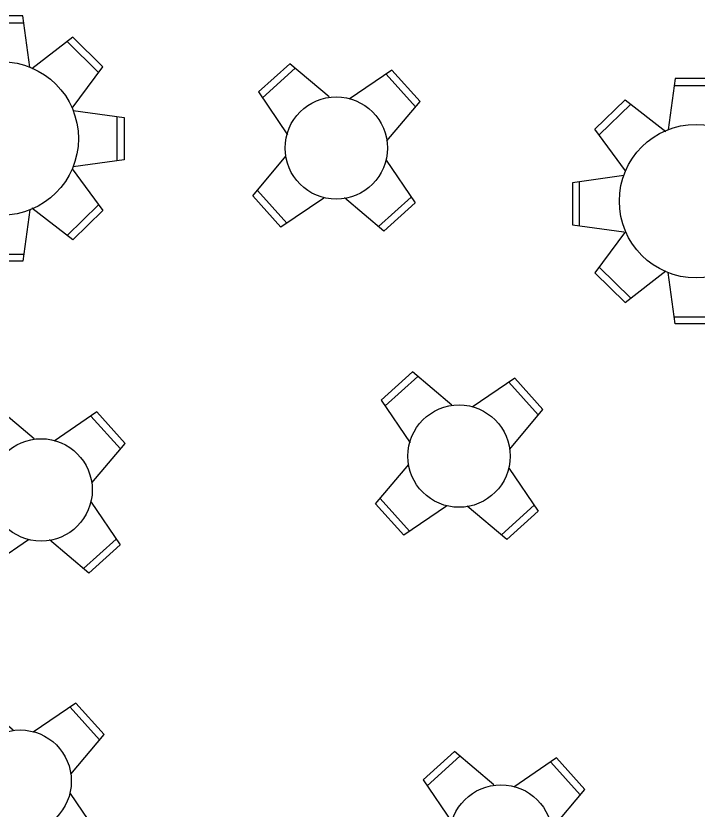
# Model space of a CAD drawing. Header units: inches. Extents: x 478327 to 492265, y -26791 to -22136.
# Drawn here: x 482104.6 to 482404.7, y -25762.1 to -25413 of the extents above; entities that cross this region are included whole.
import ezdxf

# ---------------------------------------------------------------- set-up
doc = ezdxf.new("R2010")
doc.units = ezdxf.units.IN
doc.header["$MEASUREMENT"] = 0
doc.layers.add('furniture', color=201, linetype='Continuous')
doc.layers.add('S_COULMN', color=7, linetype='Continuous')

# ---------------------------------------------------------------- blocks, each defined once
blk = doc.blocks.new('A$C15473981')
at = {"layer": 'furniture'}
for p, q in [((-0.2055, 1.198), (-0.2743, 0.698)), ((0.207, 1.198), (-0.2055, 1.198)), ((0.2757, 0.698), (0.207, 1.198)), ((-0.2141, 1.1293), (0.2155, 1.1293)), ((-0.989, 0.7018), (-0.6936, 0.9898)), ((-0.6394, 0.9465), (-0.9471, 0.6466)), ((-0.6936, 0.9898), (-0.2953, 0.6797)), ((0.6936, 0.9898), (0.2953, 0.6797)), ((0.6394, 0.9465), (0.9471, 0.6466)), ((0.989, 0.7018), (0.6936, 0.9898)), ((-0.6892, 0.2958), (-0.989, 0.7018)), ((0.6892, 0.2958), (0.989, 0.7018)), ((-0.7075, 0.249), (-1.2075, 0.1802)), ((0.6971, 0.2733), (1.1971, 0.2046)), ((-1.2075, 0.1802), (-1.2075, -0.2323)), ((-1.1387, -0.2409), (-1.1387, 0.1888)), ((1.1283, -0.2165), (1.1283, 0.2132)), ((1.1971, 0.2046), (1.1971, -0.2079)), ((-1.2075, -0.2323), (-0.7075, -0.301)), ((1.1971, -0.2079), (0.6971, -0.2767)), ((-0.6892, -0.2958), (-0.989, -0.7018)), ((0.6892, -0.2958), (0.989, -0.7018)), ((-0.6394, -0.9465), (-0.9471, -0.6466)), ((-0.6936, -0.9898), (-0.2953, -0.6797)), ((-0.2055, -1.198), (-0.2743, -0.698)), ((0.2757, -0.698), (0.207, -1.198)), ((0.6936, -0.9898), (0.2953, -0.6797)), ((0.6394, -0.9465), (0.9471, -0.6466)), ((-0.989, -0.7018), (-0.6936, -0.9898)), ((0.989, -0.7018), (0.6936, -0.9898)), ((-0.2141, -1.1293), (0.2155, -1.1293)), ((0.207, -1.198), (-0.2055, -1.198))]:
    blk.add_line(p, q, dxfattribs=at)
at = {"layer": 'S_COULMN'}
blk.add_circle((0, 0), 0.75, dxfattribs=at)
blk = doc.blocks.new('A$C116E3A92')
at = {"layer": 'furniture'}
for p, q in [((-0.7909, 0.3919), (-1.0826, 0.1002)), ((-0.3887, 0.0869), (-0.7909, 0.3919)), ((-0.2, 0.0902), (0.2022, 0.3952)), ((0.2022, 0.3952), (0.4939, 0.1035)), ((-1.0401, 0.0455), (-0.7362, 0.3493)), ((0.4513, 0.0488), (0.1475, 0.3527)), ((-1.0826, 0.1002), (-0.7777, -0.302)), ((0.4939, 0.1035), (0.1889, -0.2987)), ((-0.7888, -0.4986), (-1.0937, -0.9008)), ((0.2001, -0.5019), (0.505, -0.9041)), ((-0.7474, -1.1499), (-1.0512, -0.8461)), ((0.1587, -1.1532), (0.4625, -0.8494)), ((-1.0937, -0.9008), (-0.8021, -1.1924)), ((-0.8021, -1.1924), (-0.3999, -0.8875)), ((0.2133, -1.1958), (-0.1888, -0.8908)), ((0.505, -0.9041), (0.2133, -1.1958))]:
    blk.add_line(p, q, dxfattribs=at)
at = {"layer": 'S_COULMN'}
blk.add_circle((-0.2944, -0.4041), 0.5, dxfattribs=at)

msp = doc.modelspace()

# ---------------------------------------------------------------- block references
at = {"xscale": 45, "yscale": 45, "zscale": 45}
for p in [(482098.363, -25466.864, 3.812), (482403.82, -25494.381, 3.812)]:
    msp.add_blockref('A$C15473981', p, dxfattribs=at)
at = {"layer": 'S_COULMN', "xscale": 45.00000000000062, "yscale": 45.00000000000062, "zscale": 45.00000000000062, "rotation": 267.0503325455494}
for p in [(482263.008, -25485.2, 3.812), (482317.008, -25620.65, 3.812), (482133.183, -25635.5, 3.812), (482123.958, -25763.525, 3.812), (482335.458, -25787.6, 3.812)]:
    msp.add_blockref('A$C116E3A92', p, dxfattribs=at)

doc.saveas('drawing.dxf')
